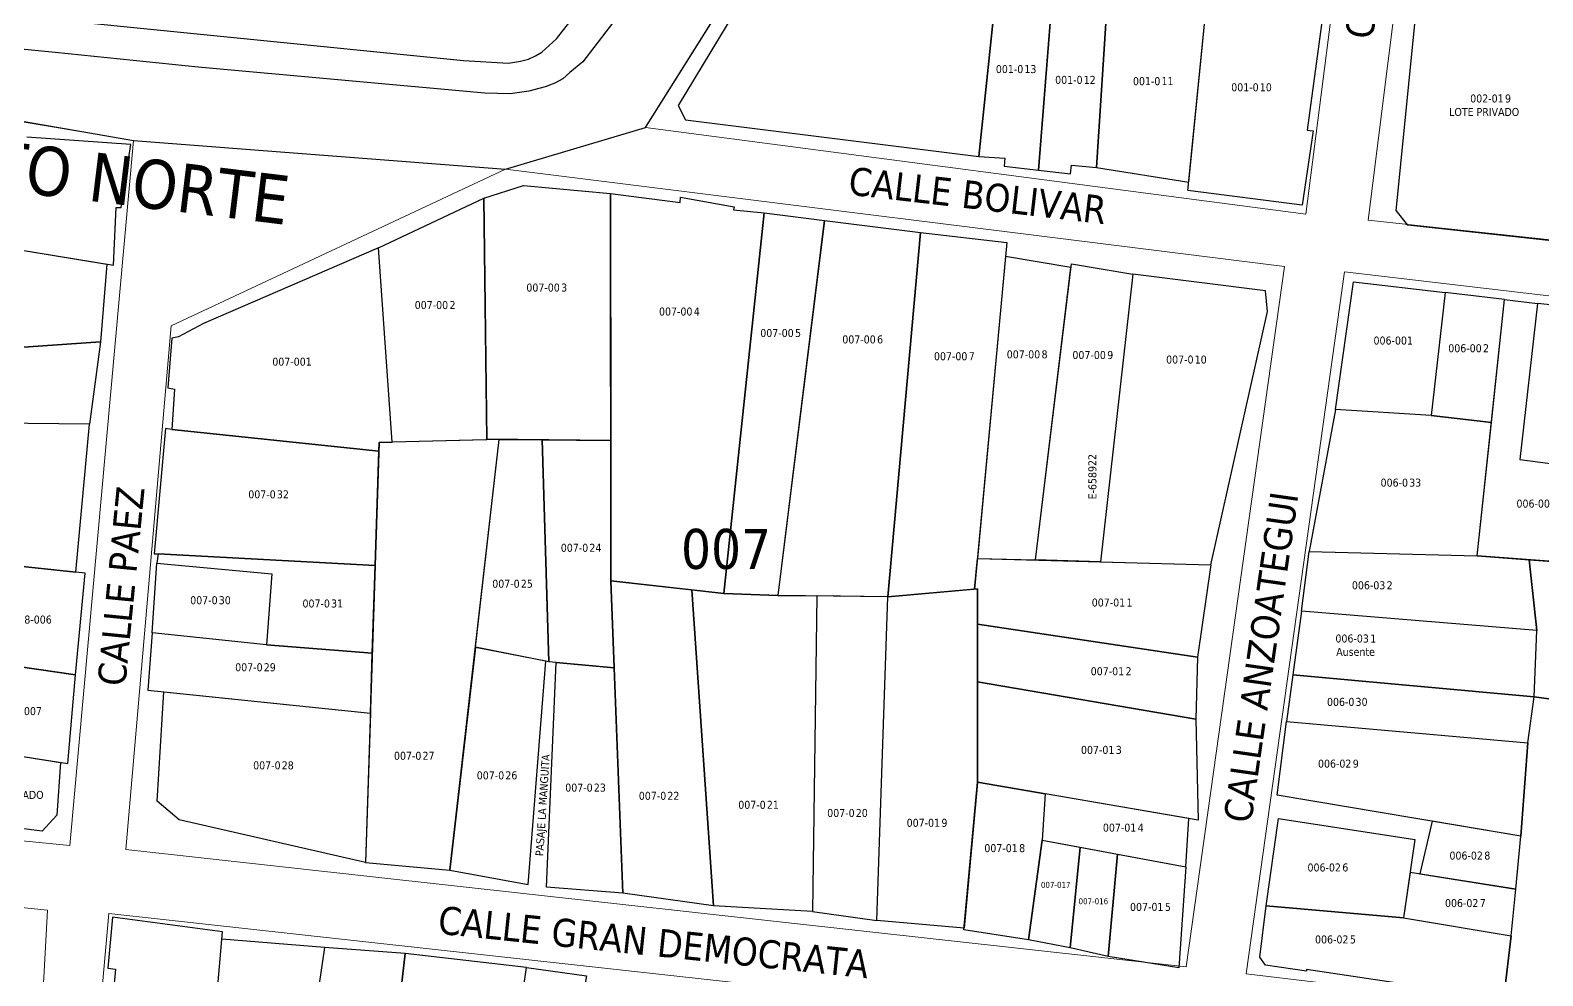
# Model space of a CAD drawing. Header units: metres. Extents: x 2 to 659295185, y -28 to 1124222152.
# Drawn here: x 658789.8 to 658978.8, y 1124679 to 1124797.2 of the extents above; entities that cross this region are included whole.
import ezdxf

# ---------------------------------------------------------------- set-up
doc = ezdxf.new("R2010")
doc.units = ezdxf.units.M
doc.header["$MEASUREMENT"] = 0
for name, color, linetype in [('CALLES', 1, 'CONTINUOUS'), ('MANZANA', 30, 'CONTINUOUS'), ('Numero de manzana', 6, 'CONTINUOUS'), ('Parcelas', 140, 'CONTINUOUS')]:
    doc.layers.add(name, color=color, linetype=linetype)
doc.styles.get("Standard").update_dxf_attribs({"font": 'tahoma.ttf'})

msp = doc.modelspace()

# ---------------------------------------------------------------- linework, layer by layer
at = {"layer": 'MANZANA', "lineweight": -2}
for p, q in [((658866.685, 1124785.02), (658910.885, 1124855.343)), ((658885.9908, 1124828.7444), (658858.8703, 1124793.2316)), ((658697.9526, 1124807.9886), (658843.9618, 1124793.3816)), ((658680.352, 1124804.4821), (658802.718, 1124783.406)), ((658792.9035, 1124794.3714), (658733.2696, 1124800.4101)), ((658855.5719, 1124796.091), (658858.6146, 1124799.9702)), ((658853.7166, 1124794.4213), (658855.5719, 1124796.091)), ((658810.7723, 1124792.5717), (658792.9035, 1124794.3714)), ((658852.0757, 1124793.5315), (658852.9497, 1124793.9714)), ((658852.9497, 1124793.9714), (658853.7166, 1124794.4213)), ((658846.6169, 1124789.3024), (658810.7723, 1124792.5717)), ((658843.9618, 1124793.3816), (658849.5525, 1124793.0716)), ((658849.5525, 1124793.0716), (658851.0862, 1124793.3016)), ((658851.0862, 1124793.3016), (658852.0757, 1124793.5315)), ((658858.8703, 1124793.2316), (658857.2293, 1124791.8919)), ((658854.1701, 1124790.1122), (658852.0922, 1124789.5523)), ((658855.374, 1124790.5621), (658854.1701, 1124790.1122)), ((658856.3553, 1124791.112), (658855.374, 1124790.5621)), ((658857.2293, 1124791.8919), (658856.3553, 1124791.112)), ((658849.7916, 1124789.2024), (658846.6169, 1124789.3024)), ((658852.0922, 1124789.5523), (658849.7916, 1124789.2024)), ((658849.18, 1124779.821), (658866.685, 1124785.02)), ((658802.718, 1124783.406), (658849.18, 1124779.821))]:
    msp.add_line(p, q, dxfattribs=at)
at = {"layer": 'MANZANA', "linetype": 'Continuous', "lineweight": 15}
for points in [[(658969.428, 1124872.377), (659080.23, 1124896.178), (659079.705, 1124826.047), (659077.483, 1124760.453), (658956.998, 1124773.438), (658969.428, 1124872.377)], [(658866.685, 1124785.02), (658949.231, 1124774.189), (658961.194, 1124867.548), (658928.238, 1124866.145), (658916.161, 1124859.492), (658910.885, 1124855.343), (658866.685, 1124785.02)], [(658740.393, 1124793.853), (658802.718, 1124783.406), (658794.747, 1124695.269), (658725.057, 1124702.105), (658740.4347, 1124793.846)], [(658807.41, 1124760.218), (658849.18, 1124779.821), (658946.562, 1124767.648), (658934.282, 1124680.14), (658801.752, 1124694.794), (658807.41, 1124760.218)], [(659070.633, 1124663.833), (659075.671, 1124752.697), (658954.07, 1124766.975), (658941.758, 1124679.251), (659070.633, 1124663.833)], [(658723.969, 1124694.177), (658791.945, 1124687.192), (658789.484, 1124642.183), (658721.53, 1124649.97), (658723.969, 1124694.177)], [(658723.969, 1124694.177), (658791.945, 1124687.192), (658789.484, 1124642.183), (658721.53, 1124649.97), (658723.969, 1124694.177)], [(658799.599, 1124686.804), (658932.573, 1124672.123), (658920.936, 1124599.938), (658793.186, 1124614.919), (658799.599, 1124686.804)]]:
    msp.add_lwpolyline(points, dxfattribs=at)
at = {"layer": 'Parcelas', "lineweight": -2}
for p, q in [((658903.5658, 1124841.9514), (658870.7526, 1124787.7734)), ((658960.5028, 1124774.6355), (658963.4947, 1124804.2849)), ((658908.3334, 1124781.3833), (658910.5443, 1124802.2365)), ((658910.5443, 1124802.2365), (658908.3334, 1124781.3833)), ((658915.7966, 1124779.6747), (658917.6043, 1124802.2425)), ((658917.6043, 1124802.2425), (658915.7966, 1124779.6747)), ((658924.5167, 1124802.3426), (658923.0394, 1124780.0114)), ((658923.0394, 1124780.0114), (658924.5035, 1124802.143)), ((658934.4801, 1124777.1223), (658937.0087, 1124802.6273)), ((658934.5846, 1124778.1772), (658936.9538, 1124802.07)), ((658951.7521, 1124802.0056), (658949.3937, 1124784.6753)), ((658870.7526, 1124787.7734), (658871.7005, 1124785.9783)), ((658871.7005, 1124785.9783), (658908.3334, 1124781.3833)), ((658950.1303, 1124784.6045), (658948.7549, 1124775.3057)), ((658949.3937, 1124784.6753), (658950.1303, 1124784.6045)), ((658802.3692, 1124782.9035), (658789.3508, 1124783.8115)), ((658801.1571, 1124775.0059), (658802.3692, 1124782.9035)), ((658908.3334, 1124781.3833), (658911.5978, 1124781.192)), ((658911.5978, 1124781.192), (658911.5058, 1124780.1762)), ((658911.5058, 1124780.1762), (658915.7966, 1124779.6747)), ((658915.7966, 1124779.6747), (658919.7988, 1124779.2027)), ((658919.7988, 1124779.2027), (658919.9124, 1124780.2968)), ((658919.9124, 1124780.2968), (658923.0394, 1124780.0114)), ((658923.0394, 1124780.0114), (658934.5846, 1124778.1772)), ((658846.4974, 1124776.1993), (658851.4609, 1124777.7497)), ((658851.4609, 1124777.7497), (658862.2955, 1124776.7574)), ((658948.7549, 1124775.3057), (658934.4801, 1124777.1223)), ((658800.1994, 1124767.819), (658800.5276, 1124775.0288)), ((658800.5276, 1124775.0288), (658801.1571, 1124775.0059)), ((658833.3214, 1124769.9801), (658846.4974, 1124776.1993)), ((658846.8466, 1124746.0513), (658846.4974, 1124776.1993)), ((658846.4974, 1124776.1993), (658846.8472, 1124745.9949)), ((658862.3732, 1124728.3624), (658862.2955, 1124776.7574)), ((658862.2955, 1124776.7574), (658871.0249, 1124775.6446)), ((658862.2955, 1124776.7574), (658862.3451, 1124745.8982)), ((658871.0249, 1124775.6446), (658871.0847, 1124776.3218)), ((658871.0847, 1124776.3218), (658877.7737, 1124775.0983)), ((658877.7737, 1124775.0983), (658877.695, 1124774.7265)), ((658763.5075, 1124773.7615), (658799.3702, 1124767.9533)), ((658764.3367, 1124773.6272), (658800.1994, 1124767.819)), ((658876.4773, 1124726.7975), (658881.5344, 1124774.3285)), ((658881.5344, 1124774.3285), (658876.4773, 1124726.7975)), ((658877.695, 1124774.7265), (658881.5344, 1124774.3285)), ((658881.5344, 1124774.3285), (658889.0761, 1124773.3893)), ((658889.0761, 1124773.3893), (658883.2454, 1124726.5497)), ((658883.2664, 1124726.5489), (658889.0761, 1124773.3893)), ((658889.0761, 1124773.3893), (658901.0611, 1124771.877)), ((658889.0761, 1124773.3893), (658901.0611, 1124771.877)), ((658961.9466, 1124772.794), (658960.5028, 1124774.6355)), ((658896.9779, 1124726.3598), (658901.0611, 1124771.877)), ((658901.0611, 1124771.877), (658896.9779, 1124726.3598)), ((658901.0611, 1124771.877), (658911.8428, 1124770.6613)), ((658983.1236, 1124770.5079), (658961.9466, 1124772.794)), ((658833.3214, 1124769.9801), (658811.4575, 1124760.5269)), ((658835.0448, 1124745.689), (658833.3214, 1124769.9801)), ((658835.0448, 1124745.689), (658833.3214, 1124769.9801)), ((658911.8428, 1124770.6613), (658907.8238, 1124727.3254)), ((658799.3702, 1124767.9533), (658798.5718, 1124758.2461)), ((658911.6793, 1124768.8988), (658908.1804, 1124731.1707)), ((658919.8423, 1124767.5005), (658911.6793, 1124768.8988)), ((658915.4178, 1124730.9664), (658919.9198, 1124767.9944)), ((658915.4178, 1124730.9664), (658919.8423, 1124767.5005)), ((658919.9198, 1124767.9944), (658927.6068, 1124766.6711)), ((658927.6068, 1124766.6711), (658923.5645, 1124730.7363)), ((658927.6068, 1124766.6711), (658923.5645, 1124730.7363)), ((658944.1774, 1124764.5969), (658927.6068, 1124766.6711)), ((658952.9367, 1124749.7746), (658955.1614, 1124765.7202)), ((658955.1614, 1124765.7202), (658966.6344, 1124764.3882)), ((658944.4162, 1124762.0079), (658944.1774, 1124764.5969)), ((658966.6344, 1124764.3882), (658964.884, 1124749.0377)), ((658966.6344, 1124764.3882), (658964.884, 1124749.0377)), ((658974.0534, 1124763.5174), (658966.6344, 1124764.3882)), ((658937.3488, 1124730.3471), (658944.4162, 1124762.0079)), ((658970.6313, 1124731.4797), (658974.0534, 1124763.5174)), ((658972.4124, 1124748.1548), (658974.0534, 1124763.5174)), ((658974.0534, 1124763.5174), (658978.1847, 1124763.0295)), ((658978.1847, 1124763.0295), (658975.9494, 1124743.507)), ((658978.1847, 1124763.0295), (658975.9494, 1124743.507)), ((658988.8384, 1124761.8389), (658978.1847, 1124763.0295)), ((658811.4575, 1124760.5269), (658808.3165, 1124758.8512)), ((658787.1499, 1124757.4444), (658798.5718, 1124758.2461)), ((658798.5718, 1124758.2461), (658787.1499, 1124757.4444)), ((658798.5718, 1124758.2461), (658797.1902, 1124747.955)), ((658807.5061, 1124758.6721), (658806.9941, 1124752.4732)), ((658808.3165, 1124758.8512), (658807.5061, 1124758.6721)), ((658806.9941, 1124752.4732), (658807.8373, 1124752.304)), ((658807.8373, 1124752.304), (658807.4927, 1124747.2859)), ((658952.9367, 1124749.7746), (658949.6285, 1124732.0304)), ((658964.884, 1124749.0377), (658952.9367, 1124749.7746)), ((658964.884, 1124749.0377), (658952.9367, 1124749.7746)), ((658972.4124, 1124748.1548), (658964.884, 1124749.0377)), ((658964.884, 1124749.0377), (658972.4124, 1124748.1548)), ((658797.1902, 1124747.955), (658769.5713, 1124748.2057)), ((658797.1902, 1124747.955), (658769.5713, 1124748.2057)), ((658795.5108, 1124729.431), (658797.1902, 1124747.955)), ((658806.7014, 1124747.404), (658805.2973, 1124731.7267)), ((658807.4927, 1124747.2859), (658806.7014, 1124747.404)), ((658833.3482, 1124744.5488), (658807.4927, 1124747.2859)), ((658807.4927, 1124747.2859), (658833.3482, 1124744.5488)), ((658970.6313, 1124731.4797), (658972.4124, 1124748.1548)), ((658833.4151, 1124745.6468), (658831.6911, 1124693.1751)), ((658833.3482, 1124744.5488), (658833.4151, 1124745.6468)), ((658848.41, 1124746.0354), (658833.4151, 1124745.6468)), ((658833.4151, 1124745.6468), (658835.0448, 1124745.689)), ((658846.8472, 1124745.9949), (658835.0448, 1124745.689)), ((658842.2478, 1124692.217), (658848.41, 1124746.0354)), ((658845.4353, 1124720.0551), (658848.41, 1124746.0354)), ((658862.3451, 1124745.8982), (658846.8466, 1124746.0513)), ((658848.41, 1124746.0354), (658853.7617, 1124745.9809)), ((658853.7617, 1124745.9809), (658862.3451, 1124745.8982)), ((658854.603, 1124718.2537), (658853.7617, 1124745.9809)), ((658853.7617, 1124745.9809), (658854.603, 1124718.2537)), ((658862.3451, 1124745.8982), (658862.3732, 1124728.3624)), ((658832.9101, 1124730.2772), (658833.3482, 1124744.5488)), ((658975.9494, 1124743.507), (658986.6624, 1124742.1387)), ((658975.9494, 1124743.507), (658986.6624, 1124742.1387)), ((658805.2973, 1124731.7267), (658805.7812, 1124731.7267)), ((658805.7812, 1124731.7267), (658805.6359, 1124730.5557)), ((658805.7812, 1124731.7267), (658832.9101, 1124730.2772)), ((658832.9101, 1124730.2772), (658805.7812, 1124731.7267)), ((658948.6656, 1124724.5925), (658949.6285, 1124732.0304)), ((658949.6285, 1124732.0304), (658970.6313, 1124731.4797)), ((658949.6285, 1124732.0304), (658970.6313, 1124731.4797)), ((658970.6313, 1124731.4797), (658977.1194, 1124731.0062)), ((658985.5594, 1124730.3904), (658970.6313, 1124731.4797)), ((658783.9977, 1124730.6737), (658795.5108, 1124729.431)), ((658796.6641, 1124729.3065), (658783.9977, 1124730.6737)), ((658805.0167, 1124721.8677), (658805.6359, 1124730.5557)), ((658805.6359, 1124730.5557), (658819.9768, 1124729.2531)), ((658805.6359, 1124730.5557), (658819.9768, 1124729.2531)), ((658832.5501, 1124719.321), (658832.9101, 1124730.2772)), ((658907.8238, 1124727.3254), (658908.1804, 1124731.1707)), ((658908.1804, 1124731.1707), (658937.3488, 1124730.3471)), ((658908.1804, 1124731.1707), (658915.4178, 1124730.9664)), ((658923.5645, 1124730.7363), (658915.4178, 1124730.9664)), ((658923.5645, 1124730.7363), (658937.3488, 1124730.3471)), ((658937.3488, 1124730.3471), (658935.6656, 1124718.8092)), ((658978.0834, 1124722.1385), (658977.1194, 1124731.0062)), ((658977.1194, 1124731.0062), (658985.5594, 1124730.3904)), ((658977.1194, 1124731.0062), (658978.0834, 1124722.1385)), ((658795.4699, 1124716.6226), (658796.6641, 1124729.3065)), ((658819.9768, 1124729.2531), (658819.3371, 1124720.3561)), ((658819.9768, 1124729.2531), (658819.3371, 1124720.3561)), ((658862.3732, 1124728.3624), (658862.7872, 1124717.4984)), ((658863.8598, 1124689.3526), (658862.3732, 1124728.3624)), ((658862.3732, 1124728.3624), (658872.4644, 1124727.2427)), ((658876.4773, 1124726.7975), (658862.3732, 1124728.3624)), ((658872.4644, 1124727.2427), (658876.4773, 1124726.7975)), ((658875.1995, 1124687.7666), (658872.4644, 1124727.2427)), ((658872.4644, 1124727.2427), (658875.1995, 1124687.7666)), ((658876.4773, 1124726.7975), (658883.2454, 1124726.5497)), ((658883.2454, 1124726.5497), (658876.4773, 1124726.7975)), ((658883.2454, 1124726.5497), (658888.0842, 1124726.4824)), ((658896.9779, 1124726.3598), (658883.2664, 1124726.5489)), ((658888.0842, 1124726.4824), (658887.5577, 1124687.056)), ((658888.0842, 1124726.4824), (658887.5577, 1124687.056)), ((658896.9779, 1124726.3598), (658888.0842, 1124726.4824)), ((658895.5997, 1124685.9332), (658896.9779, 1124726.3598)), ((658895.5997, 1124685.9332), (658896.9779, 1124726.3598)), ((658896.9779, 1124726.3598), (658908.1767, 1124727.3571)), ((658907.8238, 1124727.3254), (658896.9779, 1124726.3598)), ((658896.9779, 1124726.3598), (658896.9779, 1124726.3598)), ((658908.1767, 1124727.3571), (658907.8238, 1124727.3254)), ((658908.1767, 1124727.3571), (658908.1767, 1124703.1598)), ((658908.1767, 1124722.9571), (658908.1767, 1124727.3571)), ((658948.6656, 1124724.5925), (658947.5758, 1124716.6166)), ((658978.0834, 1124722.1385), (658948.6656, 1124724.5925)), ((658978.0834, 1124722.1385), (658948.6656, 1124724.5925)), ((658908.178, 1124715.7571), (658908.1767, 1124722.9571)), ((658908.1767, 1124722.9571), (658935.6656, 1124718.8092)), ((658908.178, 1124715.7571), (658908.1767, 1124722.9571)), ((658935.6656, 1124718.8092), (658908.1767, 1124722.9571)), ((658977.761, 1124713.8691), (658978.0834, 1124722.1385)), ((658977.761, 1124713.8691), (658978.0834, 1124722.1385)), ((658805.0167, 1124721.8677), (658804.5049, 1124714.686)), ((658819.3371, 1124720.3561), (658805.0167, 1124721.8677)), ((658819.3371, 1124720.3561), (658805.0167, 1124721.8677)), ((658832.5501, 1124719.321), (658819.3371, 1124720.3561)), ((658819.3371, 1124720.3561), (658832.5501, 1124719.321)), ((658795.4699, 1124716.6226), (658782.8508, 1124718.4453)), ((658783.1378, 1124718.4038), (658795.4699, 1124716.6226)), ((658832.3035, 1124711.8136), (658832.5501, 1124719.321)), ((658845.4577, 1124720.0507), (658842.2478, 1124692.217)), ((658854.603, 1124718.2537), (658845.4353, 1124720.0551)), ((658854.2182, 1124718.3293), (658845.4577, 1124720.0507)), ((658852.0467, 1124690.3965), (658854.2182, 1124718.3293)), ((658862.7872, 1124717.4984), (658854.603, 1124718.2537)), ((658935.6656, 1124718.8092), (658935.4771, 1124711.0615)), ((658794.489, 1124705.5259), (658795.4699, 1124716.6226)), ((658854.3064, 1124690.0659), (658855.531, 1124718.1681)), ((658855.531, 1124718.1681), (658862.7872, 1124717.4984)), ((658862.7872, 1124717.4984), (658863.8598, 1124689.3526)), ((658947.5758, 1124716.6166), (658946.7875, 1124710.7998)), ((658947.5758, 1124716.6166), (658977.761, 1124713.8691)), ((658977.761, 1124713.8691), (658947.5758, 1124716.6166)), ((658804.5049, 1124714.686), (658832.3035, 1124711.8136)), ((658805.6714, 1124700.8452), (658806.4943, 1124714.4804)), ((658806.4943, 1124714.4804), (658832.3035, 1124711.8136)), ((658908.1802, 1124703.1971), (658908.178, 1124715.7571)), ((658908.178, 1124715.7571), (658935.4771, 1124711.0615)), ((658935.4771, 1124711.0615), (658908.178, 1124715.7571)), ((658976.979, 1124708.1221), (658977.761, 1124713.8691)), ((658976.979, 1124708.1221), (658977.761, 1124713.8691)), ((658990.9346, 1124712.0398), (658977.761, 1124713.8691)), ((658977.761, 1124713.8691), (658990.9346, 1124712.0398)), ((658832.3035, 1124711.8136), (658831.6911, 1124693.1751)), ((658935.4771, 1124711.0615), (658935.7757, 1124698.4551)), ((658945.6207, 1124701.5934), (658946.7875, 1124710.7998)), ((658946.7875, 1124710.7998), (658976.979, 1124708.1221)), ((658946.7875, 1124710.7998), (658976.979, 1124708.1221)), ((658781.641, 1124707.5724), (658793.5805, 1124705.6706)), ((658781.641, 1124707.5724), (658794.489, 1124705.5259)), ((658976.0706, 1124696.4574), (658976.979, 1124708.1221)), ((658976.979, 1124708.1221), (658976.0706, 1124696.4574)), ((658793.5805, 1124705.6706), (658793.1093, 1124699.0874)), ((658906.485, 1124684.7448), (658908.1802, 1124703.1971)), ((658908.1767, 1124703.1598), (658906.5032, 1124684.9431)), ((658908.1802, 1124703.1971), (658916.6362, 1124701.744)), ((658935.7757, 1124698.4551), (658908.1802, 1124703.1971)), ((658916.6362, 1124701.744), (658916.2786, 1124695.9751)), ((658916.6362, 1124701.744), (658916.2786, 1124695.9751)), ((658934.6127, 1124698.6549), (658916.6362, 1124701.744)), ((658976.0706, 1124696.4574), (658945.6207, 1124701.5934)), ((658808.416, 1124698.5156), (658805.6714, 1124700.8452)), ((658791.2671, 1124697.0727), (658780.627, 1124698.4592)), ((658793.1093, 1124699.0874), (658791.2671, 1124697.0727)), ((658831.6911, 1124693.1751), (658808.416, 1124698.5156)), ((658934.2108, 1124692.6383), (658934.6127, 1124698.6549)), ((658944.2481, 1124687.755), (658945.7851, 1124698.6471)), ((658945.7851, 1124698.6471), (658962.8356, 1124696.0311)), ((658964.997, 1124698.3252), (658963.4826, 1124691.737)), ((658976.0706, 1124696.4574), (658964.997, 1124698.3252)), ((658916.2786, 1124695.9751), (658914.5413, 1124683.5127)), ((658914.5413, 1124683.5127), (658916.2786, 1124695.9751)), ((658916.2786, 1124695.9751), (658921.0074, 1124695.0951)), ((658916.2786, 1124695.9751), (658934.2108, 1124692.6383)), ((658962.8356, 1124696.0311), (658961.4307, 1124686.2313)), ((658975.4626, 1124689.8353), (658976.0706, 1124696.4574)), ((658975.4626, 1124689.8353), (658976.0706, 1124696.4574)), ((658921.0074, 1124695.0951), (658919.7458, 1124682.511)), ((658919.7458, 1124682.511), (658921.0074, 1124695.0951)), ((658921.0074, 1124695.0951), (658925.6772, 1124694.2262)), ((658921.0074, 1124695.0951), (658925.6772, 1124694.2262)), ((658925.6772, 1124694.2262), (658924.529, 1124681.4235)), ((658924.529, 1124681.4235), (658925.6772, 1124694.2262)), ((658925.6772, 1124694.2262), (658934.2108, 1124692.6383)), ((658925.6772, 1124694.2262), (658934.2108, 1124692.6383)), ((658831.6911, 1124693.1751), (658842.2478, 1124692.217)), ((658842.2478, 1124692.217), (658852.0467, 1124690.3965)), ((658842.2478, 1124692.217), (658852.0467, 1124690.3965)), ((658934.2108, 1124692.6383), (658933.3565, 1124680.0102)), ((658962.2481, 1124691.933), (658961.4307, 1124686.2313)), ((658975.4626, 1124689.8353), (658962.2481, 1124691.933)), ((658863.8598, 1124689.3526), (658854.3064, 1124690.0659)), ((658963.4826, 1124691.737), (658975.4626, 1124689.8353)), ((658875.1995, 1124687.7666), (658863.8598, 1124689.3526)), ((658974.876, 1124683.9947), (658975.4626, 1124689.8353)), ((658974.876, 1124683.9947), (658975.4626, 1124689.8353)), ((658800.0591, 1124686.34), (658799.4805, 1124679.9662)), ((658813.8191, 1124684.5186), (658800.0591, 1124686.34)), ((658887.5577, 1124687.056), (658875.1995, 1124687.7666)), ((658887.5577, 1124687.056), (658895.5997, 1124685.9332)), ((658943.482, 1124681.3507), (658944.2481, 1124687.755)), ((658944.2481, 1124687.755), (658961.4307, 1124686.2313)), ((658961.4307, 1124686.2313), (658944.2481, 1124687.755)), ((658961.4307, 1124686.2313), (658974.876, 1124683.9947)), ((658961.4307, 1124686.2313), (658974.876, 1124683.9947)), ((658811.813, 1124661.7067), (658813.8191, 1124684.5186)), ((658906.5032, 1124684.9431), (658895.5997, 1124685.9332)), ((658914.5413, 1124683.5127), (658906.485, 1124684.7448)), ((658826.5557, 1124682.5304), (658813.7326, 1124683.5659)), ((658826.5557, 1124682.5304), (658821.1847, 1124646.1807)), ((658836.6599, 1124681.8074), (658826.5557, 1124682.5304)), ((658919.7458, 1124682.511), (658914.5413, 1124683.5127)), ((658924.529, 1124681.4235), (658919.7458, 1124682.511)), ((658973.9993, 1124676.6669), (658974.876, 1124683.9947)), ((658974.876, 1124683.9947), (658973.9993, 1124676.6669)), ((658832.5105, 1124645.3428), (658836.6599, 1124681.8074)), ((658836.6599, 1124681.8074), (658832.5105, 1124645.3428)), ((658851.8057, 1124680.028), (658836.6599, 1124681.8074)), ((658933.3565, 1124680.0102), (658924.529, 1124681.4235)), ((658944.1948, 1124680.3483), (658943.482, 1124681.3507)), ((658800.4712, 1124679.8295), (658798.8905, 1124663.1241)), ((658799.4805, 1124679.9662), (658800.4712, 1124679.8295)), ((658846.771, 1124644.2808), (658851.8057, 1124680.028)), ((658846.771, 1124644.2808), (658851.8057, 1124680.028)), ((658851.8057, 1124680.028), (658859.3362, 1124679.0131)), ((658859.3362, 1124679.0131), (658852.7543, 1124643.617)), ((658949.2908, 1124679.6044), (658944.1948, 1124680.3483)), ((658949.3144, 1124679.803), (658949.2908, 1124679.6044)), ((658966.2726, 1124677.2457), (658949.3144, 1124679.803))]:
    msp.add_line(p, q, dxfattribs=at)

# ---------------------------------------------------------------- texts
at = {"layer": 'CALLES', "color": 0}
for s, height, rotation, p in [('CALLE ANZOATEGUI', 3.5, 82.288848, (658957.5502, 1124795.9314)), ('OCUMARITO NORTE', 6.117209, 353.023491, (658750.5298, 1124781.5538)), ('CALLE BOLIVAR', 3.5, 353.377719, (658891.9309, 1124776.6526)), ('CALLE PAEZ', 3.5, 84.413053, (658801.6667, 1124715.0974)), ('CALLE ANZOATEGUI', 3.5, 81.819654, (658942.3727, 1124697.9722)), ('CALLE GRAN DEMOCRATA', 3.5, 354.057158, (658840.6451, 1124684.2856))]:
    msp.add_text(s, height=height, rotation=rotation, dxfattribs=at).set_placement(p)
at = {"layer": 'Numero de manzana', "lineweight": -2}
msp.add_text('007', height=5, dxfattribs=at).set_placement((658871.1282, 1124729.8561))
at = {"layer": 'Parcelas', "lineweight": -2}
for s, height, p in [('001-0', 1, (658910.4755, 1124791.8127)), ('13', 1, (658914.0485, 1124791.8127)), ('001-0', 1, (658917.887, 1124790.463)), ('12', 1, (658921.46, 1124790.463)), ('001-0', 1, (658927.6094, 1124790.3028)), ('11', 1, (658931.1824, 1124790.3028)), ('001-0', 1, (658939.8924, 1124789.5385)), ('10', 1, (658943.4654, 1124789.5385)), ('002-01', 1, (658969.7594, 1124788.1396)), ('9', 1, (658974.1093, 1124788.1396)), ('LOTE PRIVADO', 1, (658967.1281, 1124786.4552)), ('007-00', 1, (658851.7989, 1124764.5106)), ('3', 1, (658856.1488, 1124764.5106)), ('007-00', 1, (658837.8463, 1124762.3287)), ('2', 1, (658842.1962, 1124762.3287)), ('007-00', 1, (658868.3779, 1124761.5167)), ('4', 1, (658872.7278, 1124761.5167)), ('007-00', 1, (658881.0326, 1124758.8331)), ('5', 1, (658885.3825, 1124758.8331)), ('007-00', 1, (658891.2847, 1124758.0324)), ('6', 1, (658895.6346, 1124758.0324)), ('006-001', 1, (658957.6764, 1124757.8886)), ('006-00', 1, (658967.0162, 1124756.9267)), ('2', 1, (658971.3661, 1124756.9267)), ('007-001', 1, (658820.0466, 1124755.2457)), ('007-00', 1, (658902.7406, 1124755.9278)), ('7', 1, (658907.0905, 1124755.9278)), ('007-00', 1, (658911.8385, 1124756.1648)), ('8', 1, (658916.1884, 1124756.1648)), ('007-00', 1, (658920.0465, 1124756.0833)), ('9', 1, (658924.3965, 1124756.0833)), ('007-0', 1, (658931.7562, 1124755.5159)), ('10', 1, (658935.3292, 1124755.5159)), ('006-0', 1, (658958.5588, 1124740.1344)), ('33', 1, (658962.1318, 1124740.1344)), ('007-0', 1, (658817.0464, 1124738.6712)), ('32', 1, (658820.6194, 1124738.6712)), ('006-00', 1, (658975.5438, 1124737.5119)), ('007-0', 1, (658856.1029, 1124731.9927)), ('24', 1, (658859.6759, 1124731.9927)), ('007-0', 1, (658847.5339, 1124727.5004)), ('25', 1, (658851.1069, 1124727.5004)), ('006-03', 1, (658954.9745, 1124727.308)), ('2', 1, (658959.3245, 1124727.308)), ('007-0', 1, (658809.786, 1124725.4403)), ('30', 1, (658813.3589, 1124725.4403)), ('007-0', 1, (658823.8202, 1124725.0317)), ('31', 1, (658827.3931, 1124725.0317)), ('007-01', 1, (658922.4608, 1124725.1536)), ('1', 1, (658926.8108, 1124725.1536)), ('008-006', 1, (658787.5564, 1124723.0221)), ('006-03', 1, (658952.9161, 1124720.6557)), ('1', 1, (658957.266, 1124720.6557)), ('Ausente', 1, (658953.0176, 1124718.9891)), ('007-0', 1, (658815.4096, 1124717.064)), ('29', 1, (658818.9826, 1124717.064)), ('007-01', 1, (658922.3331, 1124716.5653)), ('2', 1, (658926.683, 1124716.5653)), ('008-007', 1, (658786.3279, 1124711.5851)), ('006-0', 1, (658951.8592, 1124712.7349)), ('30', 1, (658955.4322, 1124712.7349)), ('007-0', 1, (658835.2528, 1124706.0043)), ('27', 1, (658838.8258, 1124706.0043)), ('007-01', 1, (658921.115, 1124706.7407)), ('3', 1, (658925.4649, 1124706.7407)), ('007-0', 1, (658817.6551, 1124704.8077)), ('28', 1, (658821.2281, 1124704.8077)), ('006-02', 1, (658950.7369, 1124705.0197)), ('9', 1, (658955.0868, 1124705.0197)), ('007-0', 1, (658845.6021, 1124703.5542)), ('26', 1, (658849.1751, 1124703.5542)), ('LOTE PRIVADO', 1, (658782.7089, 1124701.1127)), ('007-0', 1, (658856.6601, 1124702.0221)), ('23', 1, (658860.233, 1124702.0221)), ('007-0', 1, (658865.8526, 1124700.9988)), ('22', 1, (658869.4255, 1124700.9988)), ('007-0', 1, (658878.2829, 1124699.8742)), ('21', 1, (658881.8559, 1124699.8742)), ('007-0', 1, (658889.3987, 1124698.8547)), ('20', 1, (658892.9717, 1124698.8547)), ('007-01', 1, (658899.3281, 1124697.6277)), ('9', 1, (658903.678, 1124697.6277)), ('007-01', 1, (658923.8533, 1124697.0216)), ('4', 1, (658928.2032, 1124697.0216)), ('007-01', 1, (658909.0368, 1124694.4616)), ('8', 1, (658913.3867, 1124694.4616)), ('006-02', 1, (658967.1672, 1124693.528)), ('8', 1, (658971.5171, 1124693.528)), ('006-02', 1, (658949.4261, 1124692.0444)), ('6', 1, (658953.776, 1124692.0444)), ('007-017', 0.75, (658916.1117, 1124689.9951)), ('007-016', 0.75, (658920.8148, 1124687.9523)), ('007-01', 1, (658927.2459, 1124687.1158)), ('5', 1, (658931.5958, 1124687.1158)), ('006-02', 1, (658966.61, 1124687.5961)), ('7', 1, (658970.9599, 1124687.5961)), ('006-02', 1, (658950.3683, 1124683.0514)), ('5', 1, (658954.7182, 1124683.0514))]:
    msp.add_text(s, height=height, dxfattribs=at).set_placement(p)
msp.add_text('PASAJE LA MANGUITA', height=1, rotation=86.376266, dxfattribs=at).set_placement((658853.9216, 1124693.93))
at = {"layer": 'Parcelas', "lineweight": 18, "insert": (658922.0495, 1124738.5365), "char_height": 1, "width": 10.220269, "attachment_point": 1, "rotation": 90.179457}
msp.add_mtext('E-658922', dxfattribs=at)

doc.saveas('drawing.dxf')
